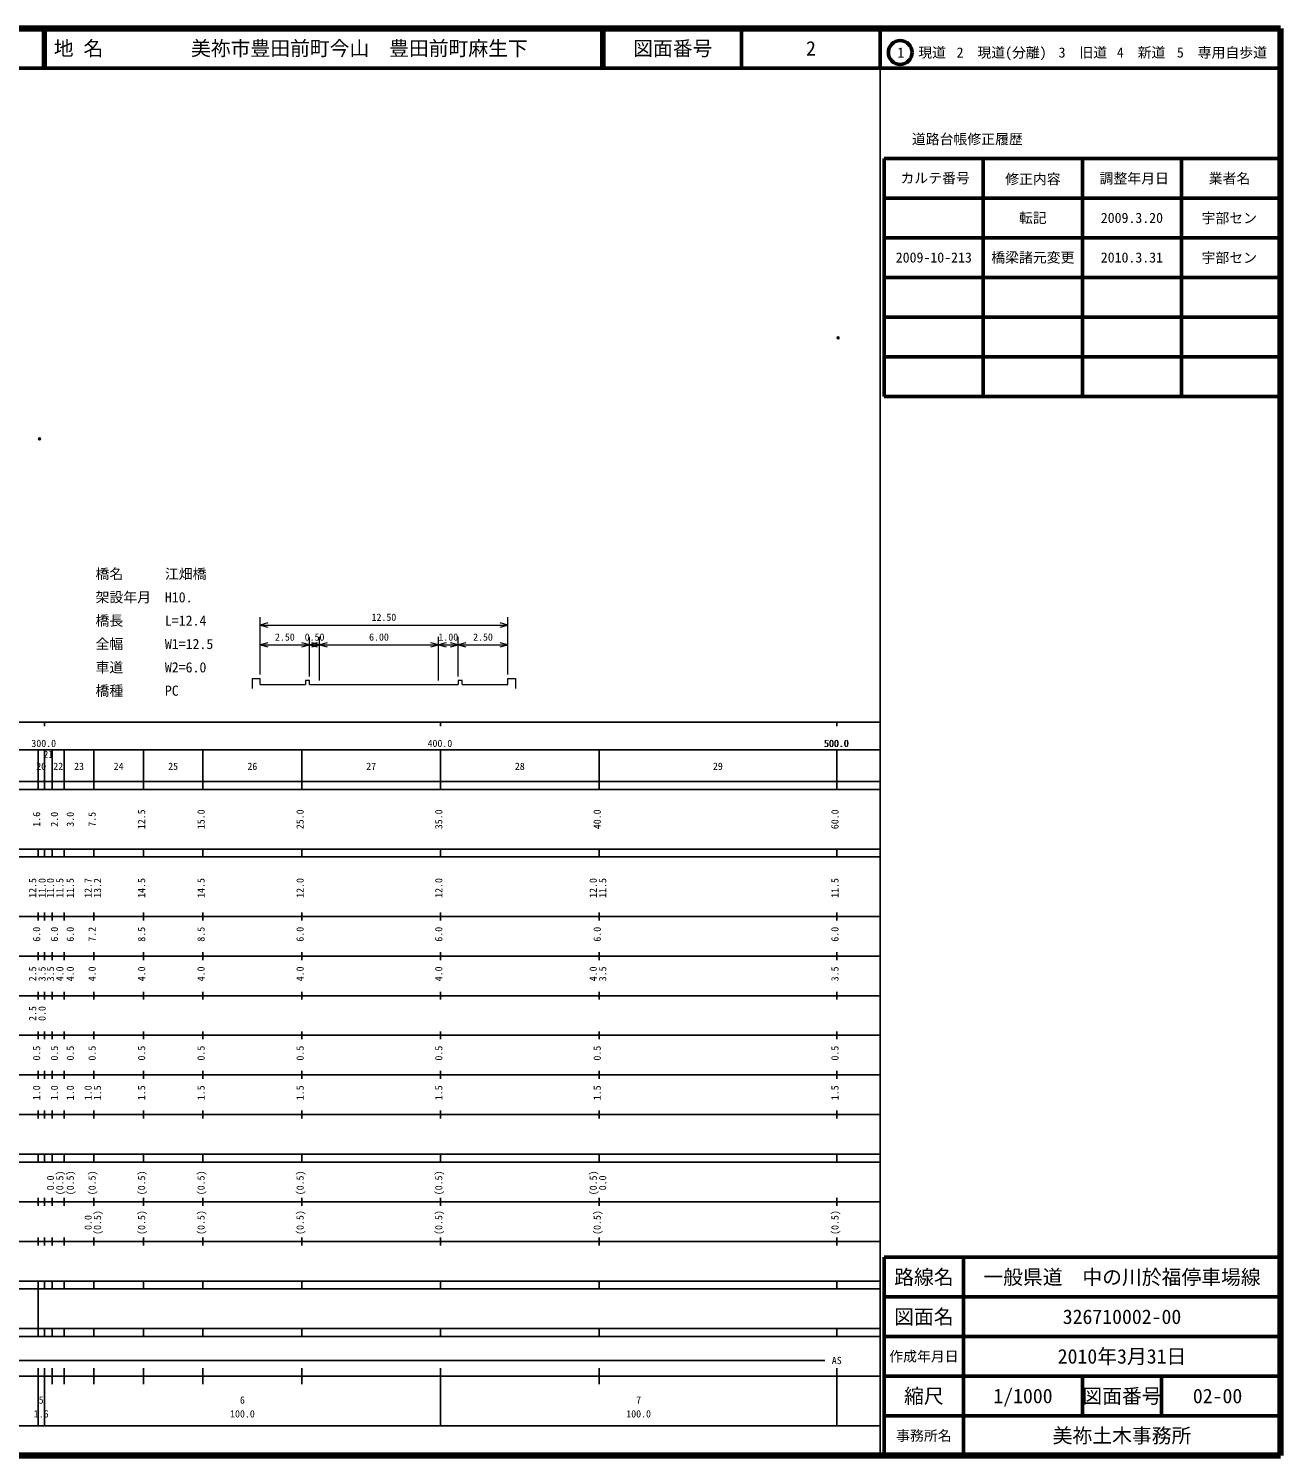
# Model space of a CAD drawing. Units: millimetres on the paper, with parts at other scales. Extents: x 40 to 680, y 20 to 380.
# Drawn here: x 364 to 680, y 20 to 380 of the extents above; entities that cross this region are included whole.
import ezdxf
from ezdxf.enums import TextEntityAlignment as Align

# ---------------------------------------------------------------- set-up
doc = ezdxf.new("R2010")
doc.units = ezdxf.units.MM
doc.header["$PDMODE"] = 32
doc.header["$PDSIZE"] = 0.5
doc.layers.add('S-OTRS', color=6, linetype='Continuous')
doc.layers.add('S-TTL-TXT', color=7, linetype='Continuous')
for name, color, linetype, lineweight in [('S-STR-HTXT', 7, 'Continuous', 13), ('S-TTL', 2, 'Continuous', 140), ('S-TTL-BAND', 7, 'Continuous', 25), ('S-TTL-FRAM', 2, 'Continuous', 50), ('S-TTL-LINE', 7, 'Continuous', 50)]:
    doc.layers.add(name, color=color, linetype=linetype, lineweight=lineweight)
doc.styles.add('ＭＳ ゴシック', font='')
doc.styles.get('ＭＳ ゴシック').set_extended_font_data('MS Gothic')

msp = doc.modelspace()

# ---------------------------------------------------------------- linework, layer by layer
at = {"layer": 'S-OTRS'}
for p in [(568.341, 301.961), (366.796, 276.463)]:
    msp.add_point(p, dxfattribs=at)
at = {"layer": 'S-STR-HTXT'}
for p, q in [((422.458, 217.01), (422.458, 231.51)), ((484.958, 217.01), (484.958, 231.51)), ((424.389, 230.028), (422.458, 229.51)), ((422.458, 229.51), (484.958, 229.51)), ((422.458, 229.51), (424.389, 228.992)), ((484.958, 229.51), (483.026, 230.028)), ((483.026, 228.992), (484.958, 229.51)), ((424.389, 225.028), (422.458, 224.51)), ((422.458, 224.51), (434.958, 224.51)), ((422.458, 224.51), (424.389, 223.992)), ((434.958, 224.51), (433.026, 225.028)), ((433.026, 223.992), (434.958, 224.51)), ((434.958, 216.51), (434.958, 226.51)), ((436.889, 225.028), (434.958, 224.51)), ((434.958, 224.51), (437.458, 224.51)), ((434.958, 224.51), (436.889, 223.992)), ((437.458, 224.51), (435.526, 225.028)), ((435.526, 223.992), (437.458, 224.51)), ((437.458, 215.51), (437.458, 226.51)), ((439.389, 225.028), (437.458, 224.51)), ((437.458, 224.51), (467.458, 224.51)), ((437.458, 224.51), (439.389, 223.992)), ((467.458, 224.51), (465.526, 225.028)), ((465.526, 223.992), (467.458, 224.51)), ((467.458, 215.51), (467.458, 226.51)), ((469.389, 225.028), (467.458, 224.51)), ((467.458, 224.51), (472.458, 224.51)), ((467.458, 224.51), (469.389, 223.992)), ((472.458, 224.51), (470.526, 225.028)), ((470.526, 223.992), (472.458, 224.51)), ((472.458, 216.51), (472.458, 226.51)), ((474.389, 225.028), (472.458, 224.51)), ((472.458, 224.51), (484.958, 224.51)), ((472.458, 224.51), (474.389, 223.992)), ((484.958, 224.51), (483.026, 225.028)), ((483.026, 223.992), (484.958, 224.51)), ((420.458, 216.01), (422.458, 216.01)), ((420.458, 216.01), (420.458, 213.51)), ((422.458, 214.51), (422.458, 216.01)), ((484.958, 214.51), (484.958, 216.01)), ((484.958, 216.01), (486.958, 216.01)), ((486.958, 216.01), (486.958, 213.51)), ((422.458, 214.51), (433.958, 214.51)), ((434.958, 215.51), (433.958, 215.51)), ((433.958, 215.51), (433.958, 214.51)), ((434.958, 214.51), (434.958, 215.51)), ((434.958, 214.51), (437.458, 214.51)), ((437.458, 214.51), (467.458, 214.51)), ((467.458, 214.51), (472.458, 214.51)), ((473.458, 215.51), (472.458, 215.51)), ((472.458, 215.51), (472.458, 214.51)), ((473.458, 214.51), (473.458, 215.51)), ((473.458, 214.51), (484.958, 214.51))]:
    msp.add_line(p, q, dxfattribs=at)
at = {"layer": 'S-TTL'}
for p, q in [((680, 380), (40, 380)), ((680, 20), (680, 380)), ((40, 20), (680, 20))]:
    msp.add_line(p, q, dxfattribs=at)
at = {"layer": 'S-TTL-BAND'}
for p, q in [((579, 20), (579, 370)), ((40, 205), (579, 205)), ((368, 205), (368, 204)), ((468, 205), (468, 204)), ((568, 205), (568, 204)), ((68, 198), (579, 198)), ((366.4, 188), (366.4, 198)), ((368, 188), (368, 198)), ((370, 188), (370, 198)), ((373, 188), (373, 198)), ((380.5, 188), (380.5, 198)), ((393, 188), (393, 198)), ((408, 188), (408, 198)), ((433, 188), (433, 198)), ((468, 188), (468, 198)), ((508, 188), (508, 198)), ((568, 188), (568, 198)), ((40, 190), (579, 190)), ((40, 188), (579, 188)), ((40, 173), (579, 173)), ((366.4, 171), (366.4, 173)), ((368, 171), (368, 173)), ((370, 171), (370, 173)), ((373, 171), (373, 173)), ((380.5, 171), (380.5, 173)), ((393, 171), (393, 173)), ((408, 171), (408, 173)), ((433, 171), (433, 173)), ((468, 171), (468, 173)), ((508, 171), (508, 173)), ((568, 171), (568, 173)), ((40, 171), (579, 171)), ((40, 156), (579, 156)), ((366.4, 155), (366.4, 157)), ((368, 155), (368, 157)), ((370, 155), (370, 157)), ((373, 155), (373, 157)), ((380.5, 155), (380.5, 157)), ((393, 155), (393, 157)), ((408, 155), (408, 157)), ((433, 155), (433, 157)), ((468, 155), (468, 157)), ((508, 155), (508, 157)), ((568, 155), (568, 157)), ((46, 146), (579, 146)), ((366.4, 145), (366.4, 147)), ((368, 145), (368, 147)), ((370, 145), (370, 147)), ((373, 145), (373, 147)), ((380.5, 145), (380.5, 147)), ((393, 145), (393, 147)), ((408, 145), (408, 147)), ((433, 145), (433, 147)), ((468, 145), (468, 147)), ((508, 145), (508, 147)), ((568, 145), (568, 147)), ((366.4, 135), (366.4, 137)), ((368, 135), (368, 137)), ((370, 135), (370, 137)), ((373, 135), (373, 137)), ((380.5, 135), (380.5, 137)), ((393, 135), (393, 137)), ((408, 135), (408, 137)), ((433, 135), (433, 137)), ((468, 135), (468, 137)), ((508, 135), (508, 137)), ((568, 135), (568, 137)), ((52, 136), (579, 136)), ((46, 126), (579, 126)), ((366.4, 125), (366.4, 127)), ((368, 125), (368, 127)), ((370, 125), (370, 127)), ((373, 125), (373, 127)), ((380.5, 125), (380.5, 127)), ((393, 125), (393, 127)), ((408, 125), (408, 127)), ((433, 125), (433, 127)), ((468, 125), (468, 127)), ((508, 125), (508, 127)), ((568, 125), (568, 127)), ((52, 116), (579, 116)), ((366.4, 115), (366.4, 117)), ((368, 115), (368, 117)), ((370, 115), (370, 117)), ((373, 115), (373, 117)), ((380.5, 115), (380.5, 117)), ((393, 115), (393, 117)), ((408, 115), (408, 117)), ((433, 115), (433, 117)), ((468, 115), (468, 117)), ((508, 115), (508, 117)), ((568, 115), (568, 117)), ((46, 106), (579, 106)), ((366.4, 105), (366.4, 107)), ((368, 105), (368, 107)), ((370, 105), (370, 107)), ((373, 105), (373, 107)), ((380.5, 105), (380.5, 107)), ((393, 105), (393, 107)), ((408, 105), (408, 107)), ((433, 105), (433, 107)), ((468, 105), (468, 107)), ((508, 105), (508, 107)), ((568, 105), (568, 107)), ((40, 96), (579, 96)), ((40, 94), (579, 94)), ((366.4, 94), (366.4, 96)), ((368, 94), (368, 96)), ((370, 94), (370, 96)), ((373, 94), (373, 96)), ((380.5, 94), (380.5, 96)), ((393, 94), (393, 96)), ((408, 94), (408, 96)), ((433, 94), (433, 96)), ((468, 94), (468, 96)), ((508, 94), (508, 96)), ((568, 94), (568, 96)), ((49, 84), (579, 84)), ((366.4, 83), (366.4, 85)), ((368, 83), (368, 85)), ((370, 83), (370, 85)), ((373, 83), (373, 85)), ((380.5, 83), (380.5, 85)), ((393, 83), (393, 85)), ((408, 83), (408, 85)), ((433, 83), (433, 85)), ((468, 83), (468, 85)), ((508, 83), (508, 85)), ((568, 83), (568, 85)), ((40, 74), (579, 74)), ((366.4, 73), (366.4, 75)), ((368, 73), (368, 75)), ((370, 73), (370, 75)), ((373, 73), (373, 75)), ((380.5, 73), (380.5, 75)), ((393, 73), (393, 75)), ((408, 73), (408, 75)), ((433, 73), (433, 75)), ((468, 73), (468, 75)), ((508, 73), (508, 75)), ((568, 73), (568, 75)), ((40, 64), (579, 64)), ((40, 62), (579, 62)), ((366.4, 62), (366.4, 64)), ((366.4, 52), (366.4, 62)), ((368, 62), (368, 64)), ((370, 62), (370, 64)), ((373, 62), (373, 64)), ((380.5, 62), (380.5, 64)), ((393, 62), (393, 64)), ((408, 62), (408, 64)), ((433, 62), (433, 64)), ((468, 62), (468, 64)), ((508, 62), (508, 64)), ((568, 62), (568, 64)), ((40, 52), (579, 52)), ((366.4, 50), (366.4, 52)), ((368, 50), (368, 52)), ((370, 50), (370, 52)), ((373, 50), (373, 52)), ((380.5, 50), (380.5, 52)), ((393, 50), (393, 52)), ((408, 50), (408, 52)), ((433, 50), (433, 52)), ((468, 50), (468, 52)), ((508, 50), (508, 52)), ((568, 50), (568, 52)), ((40, 50), (579, 50)), ((71, 44), (565, 44)), ((40, 40), (579, 40)), ((366.4, 27.5), (366.4, 42)), ((368, 27.5), (368, 42)), ((370, 38), (370, 42)), ((373, 38), (373, 42)), ((380.5, 38), (380.5, 42)), ((393, 38), (393, 42)), ((408, 38), (408, 42)), ((433, 38), (433, 42)), ((468, 27.5), (468, 42)), ((508, 38), (508, 42)), ((568, 27.5), (568, 42)), ((68, 27.5), (579, 27.5))]:
    msp.add_line(p, q, dxfattribs=at)
at = {"layer": 'S-TTL-FRAM'}
for p, q in [((580, 347.197), (580, 287.197)), ((580, 347.197), (680, 347.197)), ((580, 287.197), (680, 287.197)), ((680, 70), (580, 70)), ((580, 70), (580, 20))]:
    msp.add_line(p, q, dxfattribs=at)
at = {"layer": 'S-TTL-LINE'}
for p, q in [((367.75, 380), (367.75, 370)), ((368.25, 380), (368.25, 370)), ((508.747, 380), (508.747, 370)), ((509.247, 380), (509.247, 370)), ((543.997, 380), (543.997, 370)), ((579, 380), (579, 370)), ((40, 370), (680, 370)), ((605, 347.197), (605, 287.197)), ((630, 347.197), (630, 287.197)), ((655, 347.197), (655, 287.197)), ((580, 337.197), (680, 337.197)), ((580, 327.197), (680, 327.197)), ((580, 317.197), (680, 317.197)), ((580, 307.197), (680, 307.197)), ((580, 297.197), (680, 297.197)), ((600, 70), (600, 20)), ((680, 60), (580, 60)), ((680, 50), (580, 50)), ((680, 40), (580, 40)), ((630, 40), (630, 30)), ((650, 40), (650, 30)), ((680, 30), (580, 30))]:
    msp.add_line(p, q, dxfattribs=at)
msp.add_circle((584.031, 373.958), 3, dxfattribs=at)

# ---------------------------------------------------------------- texts
at = {"layer": 'S-STR-HTXT', "style": 'ＭＳ ゴシック'}
for s, p in [('橋名\u3000\u3000\u3000江畑橋', (380.923, 240.353)), ('架設年月\u3000H10.', (380.923, 234.462)), ('橋長\u3000\u3000\u3000L=12.4', (380.923, 228.571)), ('全幅\u3000\u3000\u3000W1=12.5', (380.923, 222.68)), ('車道\u3000\u3000\u3000W2=6.0', (380.923, 216.789)), ('橋種\u3000\u3000\u3000PC', (380.923, 210.898))]:
    msp.add_text(s, height=2.566, dxfattribs=at).set_placement(p, align=Align.BOTTOM_LEFT)
for s, p in [('12.50', (453.708, 230.01)), ('2.50', (428.708, 225.01)), ('0.50', (436.208, 225.01)), ('6.00', (452.458, 225.01)), ('1.00', (469.958, 225.01)), ('2.50', (478.708, 225.01))]:
    msp.add_text(s, height=1.833, dxfattribs=at).set_placement(p, align=Align.BOTTOM_CENTER)
at = {"layer": 'S-TTL-BAND', "style": 'ＭＳ ゴシック'}
for s, p in [('300.0', (367.844, 198.195)), ('400.0', (467.844, 198.195)), ('500.0', (567.844, 198.195)), ('500.0', (568, 198.195)), ('20', (367.2, 192.405)), ('21', (369, 195.405)), ('22', (371.5, 192.405)), ('23', (376.75, 192.405)), ('24', (386.75, 192.405)), ('25', (400.5, 192.405)), ('26', (420.5, 192.405)), ('27', (450.5, 192.405)), ('28', (488, 192.405)), ('29', (538, 192.405)), ('AS', (568, 42.5)), ('5', (367.2, 32.523)), ('6', (418, 32.523)), ('7', (518, 32.523)), ('1.6', (367.2, 29.033)), ('100.0', (418, 29.033)), ('100.0', (518, 29.033))]:
    msp.add_text(s, height=1.833, dxfattribs=at).set_placement(p, align=Align.BOTTOM_CENTER)
for s, p in [('1.6', (367.5, 180.5)), ('2.0', (372, 180.5)), ('3.0', (376, 180.5)), ('7.5', (381.5, 180.5)), ('12.5', (394, 180.5)), ('15.0', (409, 180.5)), ('25.0', (434, 180.5)), ('35.0', (469, 180.5)), ('40.0', (509, 180.5)), ('60.0', (569, 180.5)), ('12.5', (366.5, 163.174)), ('11.0', (368.87, 163.174)), ('11.0', (371, 163.174)), ('11.5', (373.37, 163.174)), ('11.5', (376, 163.174)), ('12.7', (380.5, 163.174)), ('13.2', (382.87, 163.174)), ('14.5', (394, 163.174)), ('14.5', (409, 163.174)), ('12.0', (434, 163.174)), ('12.0', (469, 163.174)), ('12.0', (508, 163.174)), ('11.5', (510.37, 163.174)), ('11.5', (569, 163.174)), ('6.0', (367.5, 151.5)), ('6.0', (372, 151.5)), ('6.0', (376, 151.5)), ('7.2', (381.5, 151.5)), ('8.5', (394, 151.5)), ('8.5', (409, 151.5)), ('6.0', (434, 151.5)), ('6.0', (469, 151.5)), ('6.0', (509, 151.5)), ('6.0', (569, 151.5)), ('2.5', (366.5, 141.5)), ('3.5', (368.87, 141.5)), ('3.5', (371, 141.5)), ('4.0', (373.37, 141.5)), ('4.0', (376, 141.5)), ('4.0', (381.5, 141.5)), ('4.0', (394, 141.5)), ('4.0', (409, 141.5)), ('4.0', (434, 141.5)), ('4.0', (469, 141.5)), ('4.0', (508, 141.5)), ('3.5', (510.37, 141.5)), ('3.5', (569, 141.5)), ('2.5', (366.5, 131.5)), ('0.0', (368.87, 131.5)), ('0.5', (367.5, 121.5)), ('0.5', (372, 121.5)), ('0.5', (376, 121.5)), ('0.5', (381.5, 121.5)), ('0.5', (394, 121.5)), ('0.5', (409, 121.5)), ('0.5', (434, 121.5)), ('0.5', (469, 121.5)), ('0.5', (509, 121.5)), ('0.5', (569, 121.5)), ('1.0', (367.5, 111.5)), ('1.0', (372, 111.5)), ('1.0', (376, 111.5)), ('1.0', (380.5, 111.5)), ('1.5', (382.87, 111.5)), ('1.5', (394, 111.5)), ('1.5', (409, 111.5)), ('1.5', (434, 111.5)), ('1.5', (469, 111.5)), ('1.5', (509, 111.5)), ('1.5', (569, 111.5)), ('0.0', (371, 88.764)), ('(0.5)', (373.37, 88.764)), ('(0.5)', (376, 88.764)), ('(0.5)', (381.5, 88.764)), ('(0.5)', (394, 88.764)), ('(0.5)', (409, 88.764)), ('(0.5)', (434, 88.764)), ('(0.5)', (469, 88.764)), ('(0.5)', (508, 88.764)), ('0.0', (510.37, 88.764)), ('0.0', (380.5, 78.764)), ('(0.5)', (382.87, 78.764)), ('(0.5)', (394, 78.764)), ('(0.5)', (409, 78.764)), ('(0.5)', (434, 78.764)), ('(0.5)', (469, 78.764)), ('(0.5)', (509, 78.764)), ('(0.5)', (569, 78.764))]:
    msp.add_text(s, height=1.833, rotation=90, dxfattribs=at).set_placement(p, align=Align.BOTTOM_CENTER)
at = {"layer": 'S-TTL-TXT', "style": 'ＭＳ ゴシック'}
for s, p in [('地 名', (370.38, 375)), ('美祢市豊田前町今山\u3000豊田前町麻生下', (405.024, 375))]:
    msp.add_text(s, height=3.666, dxfattribs=at).set_placement(p, align=Align.MIDDLE_LEFT)
for s, height, p in [('図面番号', 3.666, (526.622, 375)), ('2', 3.666, (561.497, 375)), ('1\u3000現道', 2.566, (589.448, 373.958)), ('2\u3000現道(分離)', 2.566, (609.619, 373.958)), ('3\u3000旧道', 2.566, (630.121, 373.958)), ('4\u3000新道', 2.566, (644.824, 373.958)), ('5\u3000専用自歩道', 2.566, (665.228, 373.958)), ('道路台帳修正履歴', 2.566, (600.968, 352.113)), ('カルテ番号', 2.566, (592.839, 342.277)), ('修正内容', 2.566, (617.509, 342.023)), ('調整年月日', 2.566, (643.089, 342.197)), ('業者名', 2.566, (667.134, 342.197)), ('転記', 2.566, (617.5, 332.245)), ('2009.3.20', 2.566, (642.5, 332.245)), ('宇部セン', 2.566, (667.077, 332.189)), ('2009-10-213', 2.566, (592.5, 322.245)), ('橋梁諸元変更', 2.566, (617.5, 322.245)), ('2010.3.31', 2.566, (642.5, 322.245)), ('宇部セン', 2.566, (667.077, 322.189)), ('路線名', 3.666, (590, 65)), ('路線名', 3.666, (590, 65)), ('一般県道\u3000中の川於福停車場線', 3.666, (640, 65)), ('図面名', 3.666, (590, 55)), ('図面名', 3.666, (590, 55)), ('326710002-00', 3.666, (640, 55)), ('2010年3月31日', 3.666, (640, 45)), ('作成年月日', 2.566, (590, 45)), ('作成年月日', 2.566, (590, 45)), ('縮尺', 3.666, (590, 35)), ('縮尺', 3.666, (590, 35)), ('1/1000', 3.666, (615, 35)), ('図面番号', 3.666, (640, 35)), ('図面番号', 3.666, (640, 35)), ('02-00', 3.666, (664.125, 35)), ('事務所名', 2.566, (590, 25)), ('事務所名', 2.566, (590, 25)), ('美祢土木事務所', 3.666, (640, 25))]:
    msp.add_text(s, height=height, dxfattribs=at).set_placement(p, align=Align.MIDDLE_CENTER)

doc.saveas('drawing.dxf')
